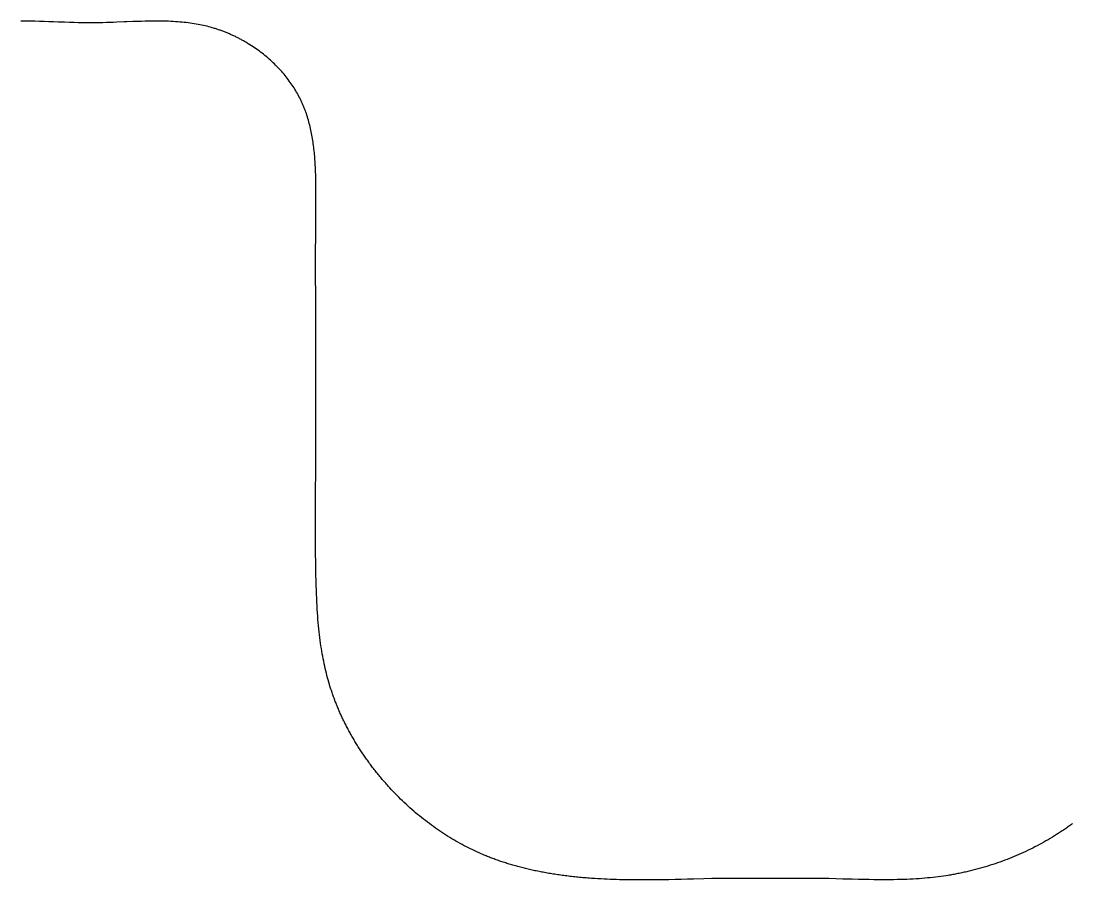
# Model space of a CAD drawing. Header units: millimetres. Extents: x -9 to 276, y -90 to 14.
# Drawn here: x 178.251 to 181.995, y 10.939 to 14 of the extents above; entities that cross this region are included whole.
import ezdxf

# ---------------------------------------------------------------- set-up
doc = ezdxf.new("R2010")
doc.units = ezdxf.units.MM
doc.layers.add('BLACK', color=7, linetype='CONTINUOUS')

msp = doc.modelspace()

# ---------------------------------------------------------------- linework, layer by layer
at = {"layer": 'BLACK', "linetype": 'Continuous'}
for p, q in [((178.258796, 14.000104), (178.25053, 14.000193)), ((178.267065, 13.999984), (178.258796, 14.000104)), ((178.275337, 13.999835), (178.267065, 13.999984)), ((178.283613, 13.99966), (178.275337, 13.999835)), ((178.291892, 13.99946), (178.283613, 13.99966)), ((178.300174, 13.999239), (178.291892, 13.99946)), ((178.316749, 13.998741), (178.300174, 13.999239)), ((178.693768, 13.999362), (178.680595, 13.999021)), ((178.705963, 13.999607), (178.693768, 13.999362)), ((178.717407, 13.999764), (178.705963, 13.999607)), ((178.728246, 13.999839), (178.717407, 13.999764)), ((178.738584, 13.999836), (178.728246, 13.999839)), ((178.748497, 13.999757), (178.738584, 13.999836)), ((178.758043, 13.999607), (178.748497, 13.999757)), ((178.767265, 13.999385), (178.758043, 13.999607)), ((178.7762, 13.999093), (178.767265, 13.999385)), ((178.784878, 13.998734), (178.7762, 13.999093)), ((178.333339, 13.998185), (178.316749, 13.998741)), ((178.349944, 13.99759), (178.333339, 13.998185)), ((178.366563, 13.996976), (178.349944, 13.99759)), ((178.383558, 13.996347), (178.366563, 13.996976)), ((178.405744, 13.995561), (178.383558, 13.996347)), ((178.424085, 13.994969), (178.405744, 13.995561)), ((178.440308, 13.994511), (178.424085, 13.994969)), ((178.455131, 13.994162), (178.440308, 13.994511)), ((178.468937, 13.993909), (178.455131, 13.994162)), ((178.481957, 13.993743), (178.468937, 13.993909)), ((178.494345, 13.99366), (178.481957, 13.993743)), ((178.50621, 13.993655), (178.494345, 13.99366)), ((178.517631, 13.993725), (178.50621, 13.993655)), ((178.52392, 13.993797), (178.517631, 13.993725)), ((178.530212, 13.993892), (178.52392, 13.993797)), ((178.536507, 13.994008), (178.530212, 13.993892)), ((178.542803, 13.994144), (178.536507, 13.994008)), ((178.5554, 13.994469), (178.542803, 13.994144)), ((178.568002, 13.994854), (178.5554, 13.994469)), ((178.580607, 13.995288), (178.568002, 13.994854)), ((178.593214, 13.995757), (178.580607, 13.995288)), ((178.618423, 13.996758), (178.593214, 13.995757)), ((178.628779, 13.997174), (178.618423, 13.996758)), ((178.649431, 13.997978), (178.628779, 13.997174)), ((178.666063, 13.998569), (178.649431, 13.997978)), ((178.680595, 13.999021), (178.666063, 13.998569)), ((178.793322, 13.998307), (178.784878, 13.998734)), ((178.801554, 13.997813), (178.793322, 13.998307)), ((178.809591, 13.997254), (178.801554, 13.997813)), ((178.817448, 13.99663), (178.809591, 13.997254)), ((178.825139, 13.995941), (178.817448, 13.99663)), ((178.832675, 13.995188), (178.825139, 13.995941)), ((178.840065, 13.994371), (178.832675, 13.995188)), ((178.847321, 13.99349), (178.840065, 13.994371)), ((178.854448, 13.992547), (178.847321, 13.99349)), ((178.861456, 13.99154), (178.854448, 13.992547)), ((178.86835, 13.990471), (178.861456, 13.99154)), ((178.875137, 13.989339), (178.86835, 13.990471)), ((178.881822, 13.988144), (178.875137, 13.989339)), ((178.88841, 13.986887), (178.881822, 13.988144)), ((178.894906, 13.985568), (178.88841, 13.986887)), ((178.901315, 13.984186), (178.894906, 13.985568)), ((178.90764, 13.982741), (178.901315, 13.984186)), ((178.913885, 13.981234), (178.90764, 13.982741)), ((178.920054, 13.979665), (178.913885, 13.981234)), ((178.926149, 13.978032), (178.920054, 13.979665)), ((178.932175, 13.976337), (178.926149, 13.978032)), ((178.937088, 13.974893), (178.932175, 13.976337)), ((178.940105, 13.973979), (178.937088, 13.974893)), ((178.943118, 13.973045), (178.940105, 13.973979)), ((178.946135, 13.972089), (178.943118, 13.973045)), ((178.949148, 13.971113), (178.946135, 13.972089)), ((178.952164, 13.970115), (178.949148, 13.971113)), ((178.955176, 13.969097), (178.952164, 13.970115)), ((178.958191, 13.968057), (178.955176, 13.969097)), ((178.9612, 13.966998), (178.958191, 13.968057)), ((178.964212, 13.965917), (178.9612, 13.966998)), ((178.967219, 13.964816), (178.964212, 13.965917)), ((178.970226, 13.963693), (178.967219, 13.964816)), ((178.973229, 13.962551), (178.970226, 13.963693)), ((178.976232, 13.961387), (178.973229, 13.962551)), ((178.979229, 13.960204), (178.976232, 13.961387)), ((178.982227, 13.958999), (178.979229, 13.960204)), ((178.985218, 13.957776), (178.982227, 13.958999)), ((178.988209, 13.95653), (178.985218, 13.957776)), ((178.991193, 13.955266), (178.988209, 13.95653)), ((178.994175, 13.953981), (178.991193, 13.955266)), ((178.997151, 13.952677), (178.994175, 13.953981)), ((179.000125, 13.951351), (178.997151, 13.952677)), ((179.003092, 13.950007), (179.000125, 13.951351)), ((179.006056, 13.948643), (179.003092, 13.950007)), ((179.009012, 13.947259), (179.006056, 13.948643)), ((179.011965, 13.945856), (179.009012, 13.947259)), ((179.01491, 13.944433), (179.011965, 13.945856)), ((179.017851, 13.942991), (179.01491, 13.944433)), ((179.020783, 13.94153), (179.017851, 13.942991)), ((179.023711, 13.940049), (179.020783, 13.94153)), ((179.02663, 13.93855), (179.023711, 13.940049)), ((179.029544, 13.937032), (179.02663, 13.93855)), ((179.032448, 13.935496), (179.029544, 13.937032)), ((179.035347, 13.93394), (179.032448, 13.935496)), ((179.038236, 13.932367), (179.035347, 13.93394)), ((179.041118, 13.930774), (179.038236, 13.932367)), ((179.04399, 13.929164), (179.041118, 13.930774)), ((179.046855, 13.927536), (179.04399, 13.929164)), ((179.049709, 13.92589), (179.046855, 13.927536)), ((179.052555, 13.924226), (179.049709, 13.92589)), ((179.055392, 13.922545), (179.052555, 13.924226)), ((179.058218, 13.920846), (179.055392, 13.922545)), ((179.061035, 13.919129), (179.058218, 13.920846)), ((179.066637, 13.915646), (179.061035, 13.919129)), ((179.072195, 13.912095), (179.066637, 13.915646)), ((179.077709, 13.908478), (179.072195, 13.912095)), ((179.083175, 13.904796), (179.077709, 13.908478)), ((179.088592, 13.901051), (179.083175, 13.904796)), ((179.093958, 13.897244), (179.088592, 13.901051)), ((179.099271, 13.893377), (179.093958, 13.897244)), ((179.10453, 13.88945), (179.099271, 13.893377)), ((179.109732, 13.885466), (179.10453, 13.88945)), ((179.114876, 13.881427), (179.109732, 13.885466)), ((179.119961, 13.877332), (179.114876, 13.881427)), ((179.124984, 13.873185), (179.119961, 13.877332)), ((179.129944, 13.868986), (179.124984, 13.873185)), ((179.13484, 13.864737), (179.129944, 13.868986)), ((179.139669, 13.860439), (179.13484, 13.864737)), ((179.144432, 13.856095), (179.139669, 13.860439)), ((179.149126, 13.851706), (179.144432, 13.856095)), ((179.15375, 13.847273), (179.149126, 13.851706)), ((179.158303, 13.842797), (179.15375, 13.847273)), ((179.162783, 13.838281), (179.158303, 13.842797)), ((179.167191, 13.833726), (179.162783, 13.838281)), ((179.171524, 13.829133), (179.167191, 13.833726)), ((179.175781, 13.824504), (179.171524, 13.829133)), ((179.179963, 13.819841), (179.175781, 13.824504)), ((179.184067, 13.815144), (179.179963, 13.819841)), ((179.188093, 13.810415), (179.184067, 13.815144)), ((179.19204, 13.805656), (179.188093, 13.810415)), ((179.195909, 13.800869), (179.19204, 13.805656)), ((179.199697, 13.796053), (179.195909, 13.800869)), ((179.203404, 13.791212), (179.199697, 13.796053)), ((179.20703, 13.786346), (179.203404, 13.791212)), ((179.210575, 13.781456), (179.20703, 13.786346)), ((179.214038, 13.776544), (179.210575, 13.781456)), ((179.217418, 13.771611), (179.214038, 13.776544)), ((179.220715, 13.766658), (179.217418, 13.771611)), ((179.22393, 13.761686), (179.220715, 13.766658)), ((179.227061, 13.756697), (179.22393, 13.761686)), ((179.230108, 13.751691), (179.227061, 13.756697)), ((179.233072, 13.74667), (179.230108, 13.751691)), ((179.235952, 13.741635), (179.233072, 13.74667)), ((179.238748, 13.736587), (179.235952, 13.741635)), ((179.241459, 13.731526), (179.238748, 13.736587)), ((179.244087, 13.726454), (179.241459, 13.731526)), ((179.246631, 13.721371), (179.244087, 13.726454)), ((179.247972, 13.718618), (179.246631, 13.721371)), ((179.249291, 13.715857), (179.247972, 13.718618)), ((179.250589, 13.713087), (179.249291, 13.715857)), ((179.251865, 13.710309), (179.250589, 13.713087)), ((179.253121, 13.707522), (179.251865, 13.710309)), ((179.254356, 13.704727), (179.253121, 13.707522)), ((179.255571, 13.701924), (179.254356, 13.704727)), ((179.256765, 13.699112), (179.255571, 13.701924)), ((179.257938, 13.696292), (179.256765, 13.699112)), ((179.259092, 13.693465), (179.257938, 13.696292)), ((179.260226, 13.690629), (179.259092, 13.693465)), ((179.26134, 13.687785), (179.260226, 13.690629)), ((179.262434, 13.684934), (179.26134, 13.687785)), ((179.263509, 13.682075), (179.262434, 13.684934)), ((179.264565, 13.679208), (179.263509, 13.682075)), ((179.265602, 13.676334), (179.264565, 13.679208)), ((179.266619, 13.673452), (179.265602, 13.676334)), ((179.267618, 13.670562), (179.266619, 13.673452)), ((179.269561, 13.664762), (179.267618, 13.670562)), ((179.27143, 13.658932), (179.269561, 13.664762)), ((179.273228, 13.653074), (179.27143, 13.658932)), ((179.274956, 13.647189), (179.273228, 13.653074)), ((179.276615, 13.641277), (179.274956, 13.647189)), ((179.278206, 13.635338), (179.276615, 13.641277)), ((179.279731, 13.629374), (179.278206, 13.635338)), ((179.281191, 13.623384), (179.279731, 13.629374)), ((179.282588, 13.61737), (179.281191, 13.623384)), ((179.283922, 13.611332), (179.282588, 13.61737)), ((179.285196, 13.605271), (179.283922, 13.611332)), ((179.286411, 13.599187), (179.285196, 13.605271)), ((179.287567, 13.593081), (179.286411, 13.599187)), ((179.288667, 13.586954), (179.287567, 13.593081)), ((179.289711, 13.580806), (179.288667, 13.586954)), ((179.290701, 13.574637), (179.289711, 13.580806)), ((179.291639, 13.568449), (179.290701, 13.574637)), ((179.292525, 13.562242), (179.291639, 13.568449)), ((179.293361, 13.556016), (179.292525, 13.562242)), ((179.294149, 13.549773), (179.293361, 13.556016)), ((179.294889, 13.543512), (179.294149, 13.549773)), ((179.295583, 13.537235), (179.294889, 13.543512)), ((179.296233, 13.530942), (179.295583, 13.537235)), ((179.29684, 13.524634), (179.296233, 13.530942)), ((179.297405, 13.518311), (179.29684, 13.524634)), ((179.297929, 13.511973), (179.297405, 13.518311)), ((179.298414, 13.505623), (179.297929, 13.511973)), ((179.298862, 13.499259), (179.298414, 13.505623)), ((179.299273, 13.492883), (179.298862, 13.499259)), ((179.299649, 13.486495), (179.299273, 13.492883)), ((179.299991, 13.480097), (179.299649, 13.486495)), ((179.3003, 13.473688), (179.299991, 13.480097)), ((179.300579, 13.467269), (179.3003, 13.473688)), ((179.300828, 13.460841), (179.300579, 13.467269)), ((179.301049, 13.454404), (179.300828, 13.460841)), ((179.301242, 13.447959), (179.301049, 13.454404)), ((179.30141, 13.441507), (179.301242, 13.447959)), ((179.301554, 13.435048), (179.30141, 13.441507)), ((179.301675, 13.428583), (179.301554, 13.435048)), ((179.301774, 13.422112), (179.301675, 13.428583)), ((179.301853, 13.415637), (179.301774, 13.422112)), ((179.301955, 13.402673), (179.301853, 13.415637)), ((179.301993, 13.389698), (179.301955, 13.402673)), ((179.301827, 13.350745), (179.301918, 13.363728)), ((179.301918, 13.363728), (179.301977, 13.376714)), ((179.301977, 13.376714), (179.301993, 13.389698)), ((179.30159, 13.324804), (179.301827, 13.350745)), ((179.301263, 13.287716), (179.30146, 13.311097)), ((179.30146, 13.311097), (179.30159, 13.324804)), ((179.300974, 13.241151), (179.301102, 13.264402)), ((179.301102, 13.264402), (179.301263, 13.287716)), ((179.300809, 13.194817), (179.300878, 13.217958)), ((179.300878, 13.217958), (179.300974, 13.241151)), ((179.300767, 13.171723), (179.300809, 13.194817)), ((179.300749, 13.148671), (179.300767, 13.171723)), ((179.300752, 13.125657), (179.300749, 13.148671)), ((179.300813, 13.07972), (179.300752, 13.125657)), ((179.300931, 13.033872), (179.300813, 13.07972)), ((179.301087, 12.988071), (179.300931, 13.033872)), ((179.301262, 12.942278), (179.301087, 12.988071)), ((179.30146, 12.890435), (179.301262, 12.942278)), ((179.30146, 12.469773), (179.30146, 12.890435)), ((179.301238, 12.430195), (179.30146, 12.469773)), ((179.300992, 12.390633), (179.301238, 12.430195)), ((179.300608, 12.327404), (179.300992, 12.390633)), ((179.300396, 12.283923), (179.300608, 12.327404)), ((179.300277, 12.24651), (179.300396, 12.283923)), ((179.300237, 12.212825), (179.300277, 12.24651)), ((179.300271, 12.181743), (179.300237, 12.212825)), ((179.300375, 12.152617), (179.300271, 12.181743)), ((179.300548, 12.125037), (179.300375, 12.152617)), ((179.300786, 12.098719), (179.300548, 12.125037)), ((179.301091, 12.073462), (179.300786, 12.098719)), ((179.30146, 12.04911), (179.301091, 12.073462)), ((179.30154, 12.044424), (179.30146, 12.04911)), ((179.301927, 12.024134), (179.30154, 12.044424)), ((179.302344, 12.005803), (179.301927, 12.024134)), ((179.302801, 11.988864), (179.302344, 12.005803)), ((179.303302, 11.972986), (179.302801, 11.988864)), ((179.303849, 11.957954), (179.303302, 11.972986)), ((179.304446, 11.943622), (179.303849, 11.957954)), ((179.305093, 11.929882), (179.304446, 11.943622)), ((179.305792, 11.916653), (179.305093, 11.929882)), ((179.306543, 11.903874), (179.305792, 11.916653)), ((179.307347, 11.891492), (179.306543, 11.903874)), ((179.308205, 11.879469), (179.307347, 11.891492)), ((179.309117, 11.86777), (179.308205, 11.879469)), ((179.310083, 11.856366), (179.309117, 11.86777)), ((179.311103, 11.845234), (179.310083, 11.856366)), ((179.312178, 11.834353), (179.311103, 11.845234)), ((179.313309, 11.823705), (179.312178, 11.834353)), ((179.314494, 11.813274), (179.313309, 11.823705)), ((179.315735, 11.803046), (179.314494, 11.813274)), ((179.31703, 11.79301), (179.315735, 11.803046)), ((179.318382, 11.783153), (179.31703, 11.79301)), ((179.319789, 11.773467), (179.318382, 11.783153)), ((179.321251, 11.763943), (179.319789, 11.773467)), ((179.322769, 11.754571), (179.321251, 11.763943)), ((179.324343, 11.745346), (179.322769, 11.754571)), ((179.325972, 11.736259), (179.324343, 11.745346)), ((179.327658, 11.727306), (179.325972, 11.736259)), ((179.329399, 11.71848), (179.327658, 11.727306)), ((179.331196, 11.709776), (179.329399, 11.71848)), ((179.33305, 11.701189), (179.331196, 11.709776)), ((179.33496, 11.692715), (179.33305, 11.701189)), ((179.336926, 11.684349), (179.33496, 11.692715)), ((179.338948, 11.676087), (179.336926, 11.684349)), ((179.341027, 11.667926), (179.338948, 11.676087)), ((179.343162, 11.659862), (179.341027, 11.667926)), ((179.345355, 11.651892), (179.343162, 11.659862)), ((179.347604, 11.644013), (179.345355, 11.651892)), ((179.34991, 11.636222), (179.347604, 11.644013)), ((179.351748, 11.630206), (179.34991, 11.636222)), ((179.352966, 11.626306), (179.351748, 11.630206)), ((179.354203, 11.622411), (179.352966, 11.626306)), ((179.355464, 11.618511), (179.354203, 11.622411)), ((179.356744, 11.614615), (179.355464, 11.618511)), ((179.358046, 11.610714), (179.356744, 11.614615)), ((179.359369, 11.606819), (179.358046, 11.610714)), ((179.360714, 11.602918), (179.359369, 11.606819)), ((179.362078, 11.599022), (179.360714, 11.602918)), ((179.363466, 11.595121), (179.362078, 11.599022)), ((179.364873, 11.591226), (179.363466, 11.595121)), ((179.366303, 11.587326), (179.364873, 11.591226)), ((179.367752, 11.583432), (179.366303, 11.587326)), ((179.369225, 11.579533), (179.367752, 11.583432)), ((179.370717, 11.57564), (179.369225, 11.579533)), ((179.372232, 11.571742), (179.370717, 11.57564)), ((179.373766, 11.567851), (179.372232, 11.571742)), ((179.375323, 11.563955), (179.373766, 11.567851)), ((179.376899, 11.560066), (179.375323, 11.563955)), ((179.378499, 11.556172), (179.376899, 11.560066)), ((179.380118, 11.552285), (179.378499, 11.556172)), ((179.38176, 11.548394), (179.380118, 11.552285)), ((179.383422, 11.544509), (179.38176, 11.548394)), ((179.385106, 11.540621), (179.383422, 11.544509)), ((179.38681, 11.53674), (179.385106, 11.540621)), ((179.388537, 11.532856), (179.38681, 11.53674)), ((179.390282, 11.528978), (179.388537, 11.532856)), ((179.392051, 11.525098), (179.390282, 11.528978)), ((179.393839, 11.521224), (179.392051, 11.525098)), ((179.395651, 11.517348), (179.393839, 11.521224)), ((179.397481, 11.513479), (179.395651, 11.517348)), ((179.399334, 11.509607), (179.397481, 11.513479)), ((179.401206, 11.505744), (179.399334, 11.509607)), ((179.403102, 11.501877), (179.401206, 11.505744)), ((179.405016, 11.498019), (179.403102, 11.501877)), ((179.406953, 11.494158), (179.405016, 11.498019)), ((179.408909, 11.490306), (179.406953, 11.494158)), ((179.410888, 11.486452), (179.408909, 11.490306)), ((179.412886, 11.482606), (179.410888, 11.486452)), ((179.414907, 11.478758), (179.412886, 11.482606)), ((179.416946, 11.474919), (179.414907, 11.478758)), ((179.419009, 11.471079), (179.416946, 11.474919)), ((179.42109, 11.467247), (179.419009, 11.471079)), ((179.423194, 11.463415), (179.42109, 11.467247)), ((179.425316, 11.459591), (179.423194, 11.463415)), ((179.427461, 11.455767), (179.425316, 11.459591)), ((179.429624, 11.451952), (179.427461, 11.455767)), ((179.431811, 11.448137), (179.429624, 11.451952)), ((179.434015, 11.444331), (179.431811, 11.448137)), ((179.436242, 11.440525), (179.434015, 11.444331)), ((179.438487, 11.436728), (179.436242, 11.440525)), ((179.440755, 11.432932), (179.438487, 11.436728)), ((179.443041, 11.429146), (179.440755, 11.432932)), ((179.44535, 11.42536), (179.443041, 11.429146)), ((179.447676, 11.421585), (179.44535, 11.42536)), ((179.450025, 11.41781), (179.447676, 11.421585)), ((179.452391, 11.414046), (179.450025, 11.41781)), ((179.45478, 11.410283), (179.452391, 11.414046)), ((179.457186, 11.406531), (179.45478, 11.410283)), ((179.459615, 11.40278), (179.457186, 11.406531)), ((179.46206, 11.39904), (179.459615, 11.40278)), ((179.464529, 11.395303), (179.46206, 11.39904)), ((179.467014, 11.391576), (179.464529, 11.395303)), ((179.469521, 11.387851), (179.467014, 11.391576)), ((179.472046, 11.384138), (179.469521, 11.387851)), ((179.474592, 11.380428), (179.472046, 11.384138)), ((179.477155, 11.376729), (179.474592, 11.380428)), ((179.47974, 11.373033), (179.477155, 11.376729)), ((179.482342, 11.369349), (179.47974, 11.373033)), ((179.484965, 11.365669), (179.482342, 11.369349)), ((179.487605, 11.362), (179.484965, 11.365669)), ((179.490266, 11.358336), (179.487605, 11.362)), ((179.492944, 11.354683), (179.490266, 11.358336)), ((179.495643, 11.351035), (179.492944, 11.354683)), ((179.498358, 11.347399), (179.495643, 11.351035)), ((179.501094, 11.343769), (179.498358, 11.347399)), ((179.503846, 11.34015), (179.501094, 11.343769)), ((179.506619, 11.336537), (179.503846, 11.34015)), ((179.509408, 11.332936), (179.506619, 11.336537)), ((179.512217, 11.329342), (179.509408, 11.332936)), ((179.515042, 11.32576), (179.512217, 11.329342)), ((179.517887, 11.322185), (179.515042, 11.32576)), ((179.520748, 11.318622), (179.517887, 11.322185)), ((179.523629, 11.315067), (179.520748, 11.318622)), ((179.526525, 11.311524), (179.523629, 11.315067)), ((179.529441, 11.307988), (179.526525, 11.311524)), ((179.532373, 11.304466), (179.529441, 11.307988)), ((179.535323, 11.300952), (179.532373, 11.304466)), ((179.538289, 11.297451), (179.535323, 11.300952)), ((179.541274, 11.293958), (179.538289, 11.297451)), ((179.544274, 11.290479), (179.541274, 11.293958)), ((179.547292, 11.287009), (179.544274, 11.290479)), ((179.550325, 11.283552), (179.547292, 11.287009)), ((179.553377, 11.280105), (179.550325, 11.283552)), ((179.556443, 11.276671), (179.553377, 11.280105)), ((179.559067, 11.273756), (179.556443, 11.276671)), ((179.565261, 11.266961), (179.559067, 11.273756)), ((179.571507, 11.260228), (179.565261, 11.266961)), ((179.577803, 11.253557), (179.571507, 11.260228)), ((179.58415, 11.24695), (179.577803, 11.253557)), ((179.590545, 11.240407), (179.58415, 11.24695)), ((179.596989, 11.233929), (179.590545, 11.240407)), ((179.603479, 11.227517), (179.596989, 11.233929)), ((179.610016, 11.221173), (179.603479, 11.227517)), ((179.616597, 11.214895), (179.610016, 11.221173)), ((179.623223, 11.208686), (179.616597, 11.214895)), ((179.629891, 11.202546), (179.623223, 11.208686)), ((179.636601, 11.196476), (179.629891, 11.202546)), ((179.643353, 11.190477), (179.636601, 11.196476)), ((179.650144, 11.184549), (179.643353, 11.190477)), ((179.656974, 11.178693), (179.650144, 11.184549)), ((179.663842, 11.172909), (179.656974, 11.178693)), ((179.670747, 11.167198), (179.663842, 11.172909)), ((179.677688, 11.161562), (179.670747, 11.167198)), ((179.684664, 11.155999), (179.677688, 11.161562)), ((179.691675, 11.150511), (179.684664, 11.155999)), ((179.698718, 11.145099), (179.691675, 11.150511)), ((179.705794, 11.139763), (179.698718, 11.145099)), ((179.712901, 11.134502), (179.705794, 11.139763)), ((179.720038, 11.129319), (179.712901, 11.134502)), ((179.727204, 11.124213), (179.720038, 11.129319)), ((179.7344, 11.119184), (179.727204, 11.124213)), ((179.741622, 11.114234), (179.7344, 11.119184)), ((181.967458, 11.119205), (181.963809, 11.116724)), ((181.971098, 11.121705), (181.967458, 11.119205)), ((181.974728, 11.124222), (181.971098, 11.121705)), ((181.978349, 11.126757), (181.974728, 11.124222)), ((181.981958, 11.129308), (181.978349, 11.126757)), ((181.985559, 11.131878), (181.981958, 11.129308)), ((181.989148, 11.134464), (181.985559, 11.131878)), ((181.992729, 11.137068), (181.989148, 11.134464)), ((181.996297, 11.139688), (181.992729, 11.137068)), ((179.748872, 11.109361), (179.741622, 11.114234)), ((179.756147, 11.104568), (179.748872, 11.109361)), ((179.763448, 11.099853), (179.756147, 11.104568)), ((179.770772, 11.095218), (179.763448, 11.099853)), ((179.77812, 11.090662), (179.770772, 11.095218)), ((179.78549, 11.086186), (179.77812, 11.090662)), ((179.792882, 11.08179), (179.78549, 11.086186)), ((179.800295, 11.077475), (179.792882, 11.08179)), ((181.909559, 11.082569), (181.901882, 11.078128)), ((181.917179, 11.08707), (181.909559, 11.082569)), ((181.924743, 11.09163), (181.917179, 11.08707)), ((181.932248, 11.096248), (181.924743, 11.09163)), ((181.939696, 11.100924), (181.932248, 11.096248)), ((181.945418, 11.104581), (181.939696, 11.100924)), ((181.949115, 11.106974), (181.945418, 11.104581)), ((181.952802, 11.109384), (181.949115, 11.106974)), ((181.956481, 11.111814), (181.952802, 11.109384)), ((181.960149, 11.114259), (181.956481, 11.111814)), ((181.963809, 11.116724), (181.960149, 11.114259)), ((179.807728, 11.07324), (179.800295, 11.077475)), ((179.815181, 11.069086), (179.807728, 11.07324)), ((179.822652, 11.065012), (179.815181, 11.069086)), ((179.830141, 11.06102), (179.822652, 11.065012)), ((179.837647, 11.057109), (179.830141, 11.06102)), ((179.845169, 11.053279), (179.837647, 11.057109)), ((179.852707, 11.049531), (179.845169, 11.053279)), ((179.86026, 11.045864), (179.852707, 11.049531)), ((179.867828, 11.042279), (179.86026, 11.045864)), ((179.875409, 11.038776), (179.867828, 11.042279)), ((181.838564, 11.044833), (181.830425, 11.04096)), ((181.846655, 11.048771), (181.838564, 11.044833)), ((181.854698, 11.052775), (181.846655, 11.048771)), ((181.862692, 11.056843), (181.854698, 11.052775)), ((181.870635, 11.060975), (181.862692, 11.056843)), ((181.878526, 11.065171), (181.870635, 11.060975)), ((181.886365, 11.069428), (181.878526, 11.065171)), ((181.894151, 11.073748), (181.886365, 11.069428)), ((181.901882, 11.078128), (181.894151, 11.073748)), ((179.883003, 11.035354), (179.875409, 11.038776)), ((179.89061, 11.032014), (179.883003, 11.035354)), ((179.896552, 11.029465), (179.89061, 11.032014)), ((179.900418, 11.027835), (179.896552, 11.029465)), ((179.904292, 11.026223), (179.900418, 11.027835)), ((179.908197, 11.024621), (179.904292, 11.026223)), ((179.912109, 11.023037), (179.908197, 11.024621)), ((179.916053, 11.021462), (179.912109, 11.023037)), ((179.920005, 11.019905), (179.916053, 11.021462)), ((179.923988, 11.018358), (179.920005, 11.019905)), ((179.927979, 11.016829), (179.923988, 11.018358)), ((179.932003, 11.01531), (179.927979, 11.016829)), ((179.936034, 11.013809), (179.932003, 11.01531)), ((179.940099, 11.012317), (179.936034, 11.013809)), ((179.944171, 11.010844), (179.940099, 11.012317)), ((179.948278, 11.00938), (179.944171, 11.010844)), ((179.952391, 11.007935), (179.948278, 11.00938)), ((179.95654, 11.006499), (179.952391, 11.007935)), ((179.960695, 11.005082), (179.95654, 11.006499)), ((179.964887, 11.003674), (179.960695, 11.005082)), ((181.746677, 11.005993), (181.738093, 11.002886)), ((181.755227, 11.009173), (181.746677, 11.005993)), ((181.763741, 11.012425), (181.755227, 11.009173)), ((181.772218, 11.015748), (181.763741, 11.012425)), ((181.780658, 11.019142), (181.772218, 11.015748)), ((181.789057, 11.022606), (181.780658, 11.019142)), ((181.797417, 11.02614), (181.789057, 11.022606)), ((181.805734, 11.029743), (181.797417, 11.02614)), ((181.814009, 11.033415), (181.805734, 11.029743)), ((181.822239, 11.037154), (181.814009, 11.033415)), ((181.830425, 11.04096), (181.822239, 11.037154)), ((179.969085, 11.002285), (179.964887, 11.003674)), ((179.97332, 11.000905), (179.969085, 11.002285)), ((179.977563, 10.999544), (179.97332, 11.000905)), ((179.981842, 10.998192), (179.977563, 10.999544)), ((179.986128, 10.996859), (179.981842, 10.998192)), ((179.990453, 10.995536), (179.986128, 10.996859)), ((179.994784, 10.994231), (179.990453, 10.995536)), ((179.999155, 10.992936), (179.994784, 10.994231)), ((180.003532, 10.99166), (179.999155, 10.992936)), ((180.00795, 10.990393), (180.003532, 10.99166)), ((180.012373, 10.989145), (180.00795, 10.990393)), ((180.016839, 10.987907), (180.012373, 10.989145)), ((180.02131, 10.986688), (180.016839, 10.987907)), ((180.025823, 10.985478), (180.02131, 10.986688)), ((180.030343, 10.984288), (180.025823, 10.985478)), ((180.034906, 10.983107), (180.030343, 10.984288)), ((180.039475, 10.981945), (180.034906, 10.983107)), ((180.044089, 10.980793), (180.039475, 10.981945)), ((180.048708, 10.979661), (180.044089, 10.980793)), ((180.053373, 10.978538), (180.048708, 10.979661)), ((180.058044, 10.977434), (180.053373, 10.978538)), ((180.062761, 10.97634), (180.058044, 10.977434)), ((180.067484, 10.975266), (180.062761, 10.97634)), ((180.072255, 10.974201), (180.067484, 10.975266)), ((180.077032, 10.973156), (180.072255, 10.974201)), ((180.081857, 10.972121), (180.077032, 10.973156)), ((180.086689, 10.971105), (180.081857, 10.972121)), ((180.09157, 10.9701), (180.086689, 10.971105)), ((180.096457, 10.969114), (180.09157, 10.9701)), ((180.101396, 10.968138), (180.096457, 10.969114)), ((180.10634, 10.967182), (180.101396, 10.968138)), ((180.111338, 10.966236), (180.10634, 10.967182)), ((181.615103, 10.967285), (181.610641, 10.966294)), ((181.619562, 10.968295), (181.615103, 10.967285)), ((181.624019, 10.969325), (181.619562, 10.968295)), ((181.63292, 10.971445), (181.624019, 10.969325)), ((181.641805, 10.973642), (181.63292, 10.971445)), ((181.650674, 10.975918), (181.641805, 10.973642)), ((181.659524, 10.978272), (181.650674, 10.975918)), ((181.668354, 10.980703), (181.659524, 10.978272)), ((181.677162, 10.983211), (181.668354, 10.980703)), ((181.685947, 10.985796), (181.677162, 10.983211)), ((181.694708, 10.988457), (181.685947, 10.985796)), ((181.703442, 10.991193), (181.694708, 10.988457)), ((181.71215, 10.994005), (181.703442, 10.991193)), ((181.720828, 10.996891), (181.71215, 10.994005)), ((181.729476, 10.999852), (181.720828, 10.996891)), ((181.738093, 11.002886), (181.729476, 10.999852)), ((180.11634, 10.96531), (180.111338, 10.966236)), ((180.121397, 10.964394), (180.11634, 10.96531)), ((180.12646, 10.963498), (180.121397, 10.964394)), ((180.131579, 10.962612), (180.12646, 10.963498)), ((180.136702, 10.961746), (180.131579, 10.962612)), ((180.141884, 10.960891), (180.136702, 10.961746)), ((180.147071, 10.960056), (180.141884, 10.960891)), ((180.152318, 10.959231), (180.147071, 10.960056)), ((180.157569, 10.958427), (180.152318, 10.959231)), ((180.162882, 10.957633), (180.157569, 10.958427)), ((180.168199, 10.956859), (180.162882, 10.957633)), ((180.173581, 10.956096), (180.168199, 10.956859)), ((180.178967, 10.955354), (180.173581, 10.956096)), ((180.184419, 10.954622), (180.178967, 10.955354)), ((180.189875, 10.953911), (180.184419, 10.954622)), ((180.1954, 10.953211), (180.189875, 10.953911)), ((180.200929, 10.952531), (180.1954, 10.953211)), ((180.206529, 10.951863), (180.200929, 10.952531)), ((180.212132, 10.951215), (180.206529, 10.951863)), ((180.21781, 10.950578), (180.212132, 10.951215)), ((180.22349, 10.949962), (180.21781, 10.950578)), ((180.229249, 10.949358), (180.22349, 10.949962)), ((180.235009, 10.948774), (180.229249, 10.949358)), ((180.240851, 10.948202), (180.235009, 10.948774)), ((180.246694, 10.947651), (180.240851, 10.948202)), ((180.252622, 10.947112), (180.246694, 10.947651)), ((180.258552, 10.946593), (180.252622, 10.947112)), ((180.26457, 10.946087), (180.258552, 10.946593)), ((180.27059, 10.945601), (180.26457, 10.946087)), ((180.276702, 10.945128), (180.27059, 10.945601)), ((180.282815, 10.944676), (180.276702, 10.945128)), ((180.289026, 10.944237), (180.282815, 10.944676)), ((180.295237, 10.943818), (180.289026, 10.944237)), ((180.306236, 10.943125), (180.295237, 10.943818)), ((180.317235, 10.942494), (180.306236, 10.943125)), ((180.328234, 10.941921), (180.317235, 10.942494)), ((180.339232, 10.941405), (180.328234, 10.941921)), ((180.350231, 10.940944), (180.339232, 10.941405)), ((180.361229, 10.940536), (180.350231, 10.940944)), ((180.372227, 10.940179), (180.361229, 10.940536)), ((180.383224, 10.939872), (180.372227, 10.940179)), ((180.394222, 10.939611), (180.383224, 10.939872)), ((180.405219, 10.939396), (180.394222, 10.939611)), ((180.416216, 10.939224), (180.405219, 10.939396)), ((180.427212, 10.939093), (180.416216, 10.939224)), ((180.438209, 10.939002), (180.427212, 10.939093)), ((180.449205, 10.938948), (180.438209, 10.939002)), ((180.460201, 10.938929), (180.449205, 10.938948)), ((180.471197, 10.938944), (180.460201, 10.938929)), ((180.482193, 10.93899), (180.471197, 10.938944)), ((180.493188, 10.939065), (180.482193, 10.93899)), ((180.504183, 10.939168), (180.493188, 10.939065)), ((180.515178, 10.939297), (180.504183, 10.939168)), ((180.526173, 10.939449), (180.515178, 10.939297)), ((180.537167, 10.939623), (180.526173, 10.939449)), ((180.559155, 10.940027), (180.537167, 10.939623)), ((180.581142, 10.940494), (180.559155, 10.940027)), ((180.603128, 10.941009), (180.581142, 10.940494)), ((180.625113, 10.941555), (180.603128, 10.941009)), ((180.647097, 10.942116), (180.625113, 10.941555)), ((180.683286, 10.943033), (180.647097, 10.942116)), ((180.71212, 10.943717), (180.683286, 10.943033)), ((181.129008, 10.943717), (180.71212, 10.943717)), ((181.153646, 10.943069), (181.129008, 10.943717)), ((181.178288, 10.942381), (181.153646, 10.943069)), ((181.211558, 10.941459), (181.178288, 10.942381)), ((181.234666, 10.940871), (181.211558, 10.941459)), ((181.254531, 10.940428), (181.234666, 10.940871)), ((181.272405, 10.940097), (181.254531, 10.940428)), ((181.288888, 10.939863), (181.272405, 10.940097)), ((181.304323, 10.939716), (181.288888, 10.939863)), ((181.318929, 10.93965), (181.304323, 10.939716)), ((181.332855, 10.939661), (181.318929, 10.93965)), ((181.34621, 10.939748), (181.332855, 10.939661)), ((181.359075, 10.939906), (181.34621, 10.939748)), ((181.371514, 10.940136), (181.359075, 10.939906)), ((181.383576, 10.940435), (181.371514, 10.940136)), ((181.395303, 10.940802), (181.383576, 10.940435)), ((181.406728, 10.941237), (181.395303, 10.940802)), ((181.417879, 10.941738), (181.406728, 10.941237)), ((181.428781, 10.942306), (181.417879, 10.941738)), ((181.439453, 10.94294), (181.428781, 10.942306)), ((181.449913, 10.943638), (181.439453, 10.94294)), ((181.460178, 10.944402), (181.449913, 10.943638)), ((181.47026, 10.94523), (181.460178, 10.944402)), ((181.480172, 10.946123), (181.47026, 10.94523)), ((181.489925, 10.947079), (181.480172, 10.946123)), ((181.499529, 10.9481), (181.489925, 10.947079)), ((181.508992, 10.949184), (181.499529, 10.9481)), ((181.518322, 10.950332), (181.508992, 10.949184)), ((181.527527, 10.951544), (181.518322, 10.950332)), ((181.536613, 10.952819), (181.527527, 10.951544)), ((181.545586, 10.954158), (181.536613, 10.952819)), ((181.55243, 10.955233), (181.545586, 10.954158)), ((181.556916, 10.955964), (181.55243, 10.955233)), ((181.561401, 10.956714), (181.556916, 10.955964)), ((181.565885, 10.957485), (181.561401, 10.956714)), ((181.570369, 10.958276), (181.565885, 10.957485)), ((181.574851, 10.959087), (181.570369, 10.958276)), ((181.579331, 10.959918), (181.574851, 10.959087)), ((181.583811, 10.960769), (181.579331, 10.959918)), ((181.588288, 10.96164), (181.583811, 10.960769)), ((181.592763, 10.962531), (181.588288, 10.96164)), ((181.597236, 10.963442), (181.592763, 10.962531)), ((181.601707, 10.964373), (181.597236, 10.963442)), ((181.606175, 10.965324), (181.601707, 10.964373)), ((181.610641, 10.966294), (181.606175, 10.965324))]:
    msp.add_line(p, q, dxfattribs=at)

doc.saveas('drawing.dxf')
